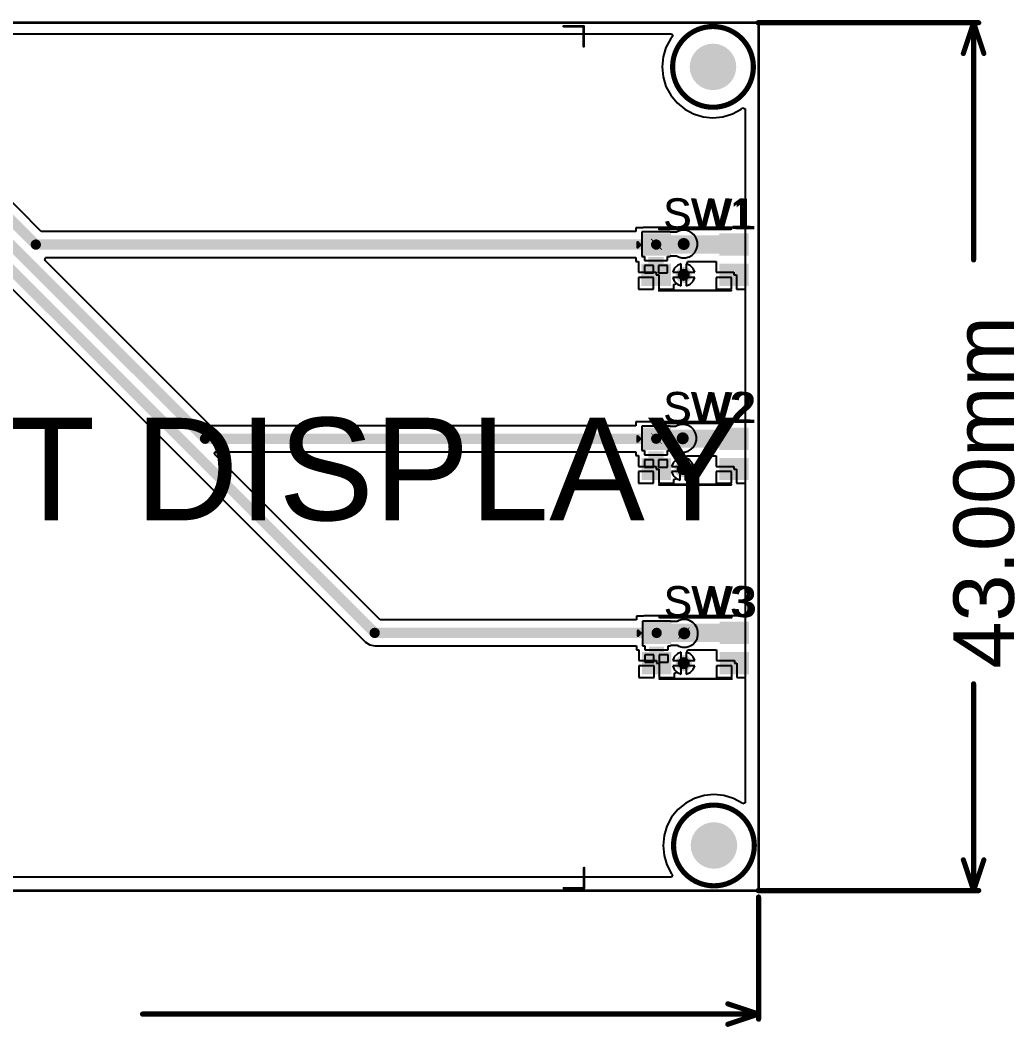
# Model space of a CAD drawing. Header units: millimetres. Extents: x -25 to 98, y -11 to 79.
# Drawn here: x 48.93 to 98.18, y -8.94 to 40.94 of the extents above; entities that cross this region are included whole.
import ezdxf

# ---------------------------------------------------------------- set-up
doc = ezdxf.new("R2010")
doc.units = ezdxf.units.MM
for name, color, linetype in [('BottomLayer', 5, 'Continuous'), ('BottomPaste', 16, 'Continuous'), ('BottomSolder', 6, 'Continuous'), ('KeepOutLayer', 6, 'Continuous'), ('Mechanical1', 6, 'Continuous'), ('Mechanical2', 216, 'Continuous'), ('MultiLayer', 9, 'Continuous'), ('PadHoleLayer', 156, 'Continuous'), ('TopLayer', 1, 'Continuous'), ('TopOverlay', 2, 'Continuous'), ('TopPaste', 8, 'Continuous'), ('TopSolder', 216, 'Continuous'), ('ViaHoleLayer', 16, 'Continuous')]:
    doc.layers.add(name, color=color, linetype=linetype)
doc.styles.add('Arial', font='', dxfattribs={"height": 0.2})
doc.styles.get('Arial').set_extended_font_data('Arial')

# ---------------------------------------------------------------- blocks, each defined once
blk = doc.blocks.new('TS_1185EC_C_D_B__1')
at = {"layer": 'TopLayer'}
for points in [[(-2.55, 1.2), (-1.3, 1.2), (-1.3, 0.3), (-2.55, 0.3)], [(1.3, 1.2), (2.55, 1.2), (2.55, 0.3), (1.3, 0.3)], [(-2.55, -0.3), (-1.3, -0.3), (-1.3, -1.2), (-2.55, -1.2)], [(1.3, -0.3), (2.55, -0.3), (2.55, -1.2), (1.3, -1.2)]]:
    blk.add_hatch(color=1, dxfattribs=at).paths.add_polyline_path(points)
at = {"layer": 'TopPaste'}
for points in [[(-2.55, 1.2), (-1.3, 1.2), (-1.3, 0.3), (-2.55, 0.3)], [(1.3, 1.2), (2.55, 1.2), (2.55, 0.3), (1.3, 0.3)], [(-2.55, -0.3), (-1.3, -0.3), (-1.3, -1.2), (-2.55, -1.2)], [(1.3, -0.3), (2.55, -0.3), (2.55, -1.2), (1.3, -1.2)]]:
    blk.add_hatch(color=8, dxfattribs=at).paths.add_polyline_path(points)
at = {"layer": 'TopSolder'}
for points in [[(-2.652, 1.302), (-1.198, 1.302), (-1.198, 0.198), (-2.652, 0.198)], [(1.198, 1.302), (2.652, 1.302), (2.652, 0.198), (1.198, 0.198)], [(-2.652, -0.198), (-1.198, -0.198), (-1.198, -1.302), (-2.652, -1.302)], [(1.198, -0.198), (2.652, -0.198), (2.652, -1.302), (1.198, -1.302)]]:
    blk.add_hatch(color=216, dxfattribs=at).paths.add_polyline_path(points)
at = {"layer": 'TopOverlay', "const_width": 0.127}
for points in [[(-1.778, 1.524), (1.778, 1.524)], [(-2.845, 0.864), (-2.718, 0.737)], [(-2.845, 0.61), (-2.845, 0.864)], [(-2.845, 0.61), (-2.718, 0.737)], [(-1.778, -1.524), (1.778, -1.524)]]:
    blk.add_lwpolyline(points, dxfattribs=at)
at = {"layer": 'TopOverlay', "const_width": 0.0635}
for points in [[(-1.81, 1.524, 1), (-1.746, 1.524, 1)], [(1.746, 1.524, 1), (1.81, 1.524, 1)], [(-2.877, 0.864, 1), (-2.813, 0.864, 1)], [(-2.877, 0.864, 1), (-2.813, 0.864, 1)], [(-2.877, 0.61, 1), (-2.813, 0.61, 1)], [(-2.877, 0.61, 1), (-2.813, 0.61, 1)], [(-2.75, 0.737, 1), (-2.686, 0.737, 1)], [(-2.75, 0.737, 1), (-2.686, 0.737, 1)], [(-1.81, -1.524, 1), (-1.746, -1.524, 1)], [(1.746, -1.524, 1), (1.81, -1.524, 1)]]:
    blk.add_lwpolyline(points, format="xyb", close=True, dxfattribs=at)
at = {"layer": 'TopOverlay'}
blk.add_text('SW3', height=1.524, dxfattribs=at).set_placement((-1.575, 1.546))
blk = doc.blocks.new('TS_1185EC_C_D_B__2')
at = {"layer": 'TopLayer'}
for points in [[(-2.55, 1.2), (-1.3, 1.2), (-1.3, 0.3), (-2.55, 0.3)], [(1.3, 1.2), (2.55, 1.2), (2.55, 0.3), (1.3, 0.3)], [(-2.55, -0.3), (-1.3, -0.3), (-1.3, -1.2), (-2.55, -1.2)], [(1.3, -0.3), (2.55, -0.3), (2.55, -1.2), (1.3, -1.2)]]:
    blk.add_hatch(color=1, dxfattribs=at).paths.add_polyline_path(points)
at = {"layer": 'TopPaste'}
for points in [[(-2.55, 1.2), (-1.3, 1.2), (-1.3, 0.3), (-2.55, 0.3)], [(1.3, 1.2), (2.55, 1.2), (2.55, 0.3), (1.3, 0.3)], [(-2.55, -0.3), (-1.3, -0.3), (-1.3, -1.2), (-2.55, -1.2)], [(1.3, -0.3), (2.55, -0.3), (2.55, -1.2), (1.3, -1.2)]]:
    blk.add_hatch(color=8, dxfattribs=at).paths.add_polyline_path(points)
at = {"layer": 'TopSolder'}
for points in [[(-2.652, 1.302), (-1.198, 1.302), (-1.198, 0.198), (-2.652, 0.198)], [(1.198, 1.302), (2.652, 1.302), (2.652, 0.198), (1.198, 0.198)], [(-2.652, -0.198), (-1.198, -0.198), (-1.198, -1.302), (-2.652, -1.302)], [(1.198, -0.198), (2.652, -0.198), (2.652, -1.302), (1.198, -1.302)]]:
    blk.add_hatch(color=216, dxfattribs=at).paths.add_polyline_path(points)
at = {"layer": 'TopOverlay', "const_width": 0.127}
for points in [[(-1.778, 1.524), (1.778, 1.524)], [(-2.845, 0.864), (-2.718, 0.737)], [(-2.845, 0.61), (-2.845, 0.864)], [(-2.845, 0.61), (-2.718, 0.737)], [(-1.778, -1.524), (1.778, -1.524)]]:
    blk.add_lwpolyline(points, dxfattribs=at)
at = {"layer": 'TopOverlay', "const_width": 0.0635}
for points in [[(-1.81, 1.524, 1), (-1.746, 1.524, 1)], [(1.746, 1.524, 1), (1.81, 1.524, 1)], [(-2.877, 0.864, 1), (-2.813, 0.864, 1)], [(-2.877, 0.864, 1), (-2.813, 0.864, 1)], [(-2.877, 0.61, 1), (-2.813, 0.61, 1)], [(-2.877, 0.61, 1), (-2.813, 0.61, 1)], [(-2.75, 0.737, 1), (-2.686, 0.737, 1)], [(-2.75, 0.737, 1), (-2.686, 0.737, 1)], [(-1.81, -1.524, 1), (-1.746, -1.524, 1)], [(1.746, -1.524, 1), (1.81, -1.524, 1)]]:
    blk.add_lwpolyline(points, format="xyb", close=True, dxfattribs=at)
at = {"layer": 'TopOverlay'}
blk.add_text('SW2', height=1.524, dxfattribs=at).set_placement((-1.575, 1.546))
blk = doc.blocks.new('TS_1185EC_C_D_B__3')
at = {"layer": 'TopLayer'}
for points in [[(-2.55, 1.2), (-1.3, 1.2), (-1.3, 0.3), (-2.55, 0.3)], [(1.3, 1.2), (2.55, 1.2), (2.55, 0.3), (1.3, 0.3)], [(-2.55, -0.3), (-1.3, -0.3), (-1.3, -1.2), (-2.55, -1.2)], [(1.3, -0.3), (2.55, -0.3), (2.55, -1.2), (1.3, -1.2)]]:
    blk.add_hatch(color=1, dxfattribs=at).paths.add_polyline_path(points)
at = {"layer": 'TopPaste'}
for points in [[(-2.55, 1.2), (-1.3, 1.2), (-1.3, 0.3), (-2.55, 0.3)], [(1.3, 1.2), (2.55, 1.2), (2.55, 0.3), (1.3, 0.3)], [(-2.55, -0.3), (-1.3, -0.3), (-1.3, -1.2), (-2.55, -1.2)], [(1.3, -0.3), (2.55, -0.3), (2.55, -1.2), (1.3, -1.2)]]:
    blk.add_hatch(color=8, dxfattribs=at).paths.add_polyline_path(points)
at = {"layer": 'TopSolder'}
for points in [[(-2.652, 1.302), (-1.198, 1.302), (-1.198, 0.198), (-2.652, 0.198)], [(1.198, 1.302), (2.652, 1.302), (2.652, 0.198), (1.198, 0.198)], [(-2.652, -0.198), (-1.198, -0.198), (-1.198, -1.302), (-2.652, -1.302)], [(1.198, -0.198), (2.652, -0.198), (2.652, -1.302), (1.198, -1.302)]]:
    blk.add_hatch(color=216, dxfattribs=at).paths.add_polyline_path(points)
at = {"layer": 'TopOverlay', "const_width": 0.127}
for points in [[(-1.778, 1.524), (1.778, 1.524)], [(-2.845, 0.61), (-2.845, 0.864)], [(-2.845, 0.864), (-2.718, 0.737)], [(-2.845, 0.61), (-2.718, 0.737)], [(-1.778, -1.524), (1.778, -1.524)]]:
    blk.add_lwpolyline(points, dxfattribs=at)
at = {"layer": 'TopOverlay', "const_width": 0.0635}
for points in [[(-1.81, 1.524, 1), (-1.746, 1.524, 1)], [(1.746, 1.524, 1), (1.81, 1.524, 1)], [(-2.877, 0.864, 1), (-2.813, 0.864, 1)], [(-2.877, 0.864, 1), (-2.813, 0.864, 1)], [(-2.877, 0.61, 1), (-2.813, 0.61, 1)], [(-2.877, 0.61, 1), (-2.813, 0.61, 1)], [(-2.75, 0.737, 1), (-2.686, 0.737, 1)], [(-2.75, 0.737, 1), (-2.686, 0.737, 1)], [(-1.81, -1.524, 1), (-1.746, -1.524, 1)], [(1.746, -1.524, 1), (1.81, -1.524, 1)]]:
    blk.add_lwpolyline(points, format="xyb", close=True, dxfattribs=at)
at = {"layer": 'TopOverlay'}
blk.add_text('SW1', height=1.524, dxfattribs=at).set_placement((-1.575, 1.52))
blk = doc.blocks.new('C___0402_B_20')
at = {"layer": 'BottomLayer'}
for points in [[(-0.241, 0.318), (-0.241, -0.318), (-0.699, -0.318), (-0.699, 0.318)], [(0.699, 0.318), (0.699, -0.318), (0.241, -0.318), (0.241, 0.318)]]:
    blk.add_hatch(color=5, dxfattribs=at).paths.add_polyline_path(points)
at = {"layer": 'BottomPaste'}
for points in [[(-0.241, 0.318), (-0.241, -0.318), (-0.699, -0.318), (-0.699, 0.318)], [(0.699, 0.318), (0.699, -0.318), (0.241, -0.318), (0.241, 0.318)]]:
    blk.add_hatch(color=16, dxfattribs=at).paths.add_polyline_path(points)
at = {"layer": 'BottomSolder'}
for points in [[(-0.181, 0.377), (-0.181, -0.377), (-0.758, -0.377), (-0.758, 0.377)], [(0.758, 0.377), (0.758, -0.377), (0.181, -0.377), (0.181, 0.377)]]:
    blk.add_hatch(color=6, dxfattribs=at).paths.add_polyline_path(points)
blk = doc.blocks.new('C___0402_B_21')
at = {"layer": 'BottomLayer'}
for points in [[(-0.241, 0.318), (-0.241, -0.318), (-0.699, -0.318), (-0.699, 0.318)], [(0.699, 0.318), (0.699, -0.318), (0.241, -0.318), (0.241, 0.318)]]:
    blk.add_hatch(color=5, dxfattribs=at).paths.add_polyline_path(points)
at = {"layer": 'BottomPaste'}
for points in [[(-0.241, 0.318), (-0.241, -0.318), (-0.699, -0.318), (-0.699, 0.318)], [(0.699, 0.318), (0.699, -0.318), (0.241, -0.318), (0.241, 0.318)]]:
    blk.add_hatch(color=16, dxfattribs=at).paths.add_polyline_path(points)
at = {"layer": 'BottomSolder'}
for points in [[(-0.181, 0.377), (-0.181, -0.377), (-0.758, -0.377), (-0.758, 0.377)], [(0.758, 0.377), (0.758, -0.377), (0.181, -0.377), (0.181, 0.377)]]:
    blk.add_hatch(color=6, dxfattribs=at).paths.add_polyline_path(points)
blk = doc.blocks.new('C___0402_B_22')
at = {"layer": 'BottomLayer'}
for points in [[(-0.241, 0.318), (-0.241, -0.318), (-0.699, -0.318), (-0.699, 0.318)], [(0.699, 0.318), (0.699, -0.318), (0.241, -0.318), (0.241, 0.318)]]:
    blk.add_hatch(color=5, dxfattribs=at).paths.add_polyline_path(points)
at = {"layer": 'BottomPaste'}
for points in [[(-0.241, 0.318), (-0.241, -0.318), (-0.699, -0.318), (-0.699, 0.318)], [(0.699, 0.318), (0.699, -0.318), (0.241, -0.318), (0.241, 0.318)]]:
    blk.add_hatch(color=16, dxfattribs=at).paths.add_polyline_path(points)
at = {"layer": 'BottomSolder'}
for points in [[(-0.181, 0.377), (-0.181, -0.377), (-0.758, -0.377), (-0.758, 0.377)], [(0.758, 0.377), (0.758, -0.377), (0.181, -0.377), (0.181, 0.377)]]:
    blk.add_hatch(color=6, dxfattribs=at).paths.add_polyline_path(points)

msp = doc.modelspace()

# ---------------------------------------------------------------- hatches: boundary and pattern name
at = {"layer": 'BottomLayer'}
h = msp.add_hatch(color=5, dxfattribs=at)
edge = h.paths.add_edge_path()
edge.add_arc((83.237, 38.621), 1.05, 0, 360)
h = msp.add_hatch(color=5, dxfattribs=at)
edge = h.paths.add_edge_path()
edge.add_arc((81.788, 29.845), 0.3, 0, 360)
h = msp.add_hatch(color=5, dxfattribs=at)
edge = h.paths.add_edge_path()
edge.add_arc((81.788, 28.318), 0.3, 0, 360)
h = msp.add_hatch(color=5, dxfattribs=at)
edge = h.paths.add_edge_path()
edge.add_arc((81.737, 20.218), 0.3, 0, 360)
h = msp.add_hatch(color=5, dxfattribs=at)
edge = h.paths.add_edge_path()
edge.add_arc((81.737, 18.698), 0.3, 0, 360)
h = msp.add_hatch(color=5, dxfattribs=at)
edge = h.paths.add_edge_path()
edge.add_arc((81.813, 10.554), 0.3, 0, 360)
h = msp.add_hatch(color=5, dxfattribs=at)
edge = h.paths.add_edge_path()
edge.add_arc((81.789, 9.078), 0.3, 0, 360)
h = msp.add_hatch(color=5, dxfattribs=at)
edge = h.paths.add_edge_path()
edge.add_arc((83.284, 0.047), 1.05, 0, 360)
at = {"layer": 'BottomSolder'}
h = msp.add_hatch(color=6, dxfattribs=at)
edge = h.paths.add_edge_path()
edge.add_arc((83.237, 38.621), 1.152, 0, 360)
h = msp.add_hatch(color=6, dxfattribs=at)
edge = h.paths.add_edge_path()
edge.add_arc((81.788, 29.845), 0.402, 0, 360)
h = msp.add_hatch(color=6, dxfattribs=at)
edge = h.paths.add_edge_path()
edge.add_arc((81.788, 28.318), 0.402, 0, 360)
h = msp.add_hatch(color=6, dxfattribs=at)
edge = h.paths.add_edge_path()
edge.add_arc((81.737, 20.218), 0.402, 0, 360)
h = msp.add_hatch(color=6, dxfattribs=at)
edge = h.paths.add_edge_path()
edge.add_arc((81.737, 18.698), 0.402, 0, 360)
h = msp.add_hatch(color=6, dxfattribs=at)
edge = h.paths.add_edge_path()
edge.add_arc((81.813, 10.554), 0.402, 0, 360)
h = msp.add_hatch(color=6, dxfattribs=at)
edge = h.paths.add_edge_path()
edge.add_arc((81.789, 9.078), 0.402, 0, 360)
h = msp.add_hatch(color=6, dxfattribs=at)
edge = h.paths.add_edge_path()
edge.add_arc((83.284, 0.047), 1.152, 0, 360)
at = {"layer": 'MultiLayer'}
h = msp.add_hatch(color=9, dxfattribs=at)
edge = h.paths.add_edge_path()
edge.add_arc((83.237, 38.621), 1.05, 0, 360)
h = msp.add_hatch(color=9, dxfattribs=at)
edge = h.paths.add_edge_path()
edge.add_arc((83.284, 0.047), 1.05, 0, 360)
at = {"layer": 'PadHoleLayer'}
h = msp.add_hatch(color=156, dxfattribs=at)
edge = h.paths.add_edge_path()
edge.add_arc((83.237, 38.621), 1.05, 0, 360)
h = msp.add_hatch(color=156, dxfattribs=at)
edge = h.paths.add_edge_path()
edge.add_arc((83.284, 0.047), 1.05, 0, 360)
at = {"layer": 'TopLayer'}
h = msp.add_hatch(color=1, dxfattribs=at)
edge = h.paths.add_edge_path()
edge.add_arc((83.237, 38.621), 1.05, 0, 360)
for points in [[(79.799, 29.368), (84.899, 29.368), (84.899, 30.268), (79.799, 30.268)], [(79.8, 19.748), (84.9, 19.748), (84.9, 20.648), (79.8, 20.648)], [(79.823, 10.128), (84.923, 10.128), (84.923, 11.028), (79.823, 11.028)]]:
    msp.add_hatch(color=1, dxfattribs=at).paths.add_polyline_path(points)
h = msp.add_hatch(color=1, dxfattribs=at)
edge = h.paths.add_edge_path()
edge.add_arc((81.788, 29.845), 0.3, 0, 360)
h = msp.add_hatch(color=1, dxfattribs=at)
edge = h.paths.add_edge_path()
edge.add_arc((81.788, 28.318), 0.3, 0, 360)
h = msp.add_hatch(color=1, dxfattribs=at)
edge = h.paths.add_edge_path()
edge.add_arc((81.737, 20.218), 0.3, 0, 360)
h = msp.add_hatch(color=1, dxfattribs=at)
edge = h.paths.add_edge_path()
edge.add_arc((81.737, 18.698), 0.3, 0, 360)
h = msp.add_hatch(color=1, dxfattribs=at)
edge = h.paths.add_edge_path()
edge.add_arc((81.813, 10.554), 0.3, 0, 360)
h = msp.add_hatch(color=1, dxfattribs=at)
edge = h.paths.add_edge_path()
edge.add_arc((81.789, 9.078), 0.3, 0, 360)
h = msp.add_hatch(color=1, dxfattribs=at)
edge = h.paths.add_edge_path()
edge.add_arc((83.284, 0.047), 1.05, 0, 360)
at = {"layer": 'TopSolder'}
h = msp.add_hatch(color=216, dxfattribs=at)
edge = h.paths.add_edge_path()
edge.add_arc((83.237, 38.621), 1.152, 0, 360)
h = msp.add_hatch(color=216, dxfattribs=at)
edge = h.paths.add_edge_path()
edge.add_arc((81.788, 29.845), 0.402, 0, 360)
h = msp.add_hatch(color=216, dxfattribs=at)
edge = h.paths.add_edge_path()
edge.add_arc((81.788, 28.318), 0.402, 0, 360)
h = msp.add_hatch(color=216, dxfattribs=at)
edge = h.paths.add_edge_path()
edge.add_arc((81.737, 20.218), 0.402, 0, 360)
h = msp.add_hatch(color=216, dxfattribs=at)
edge = h.paths.add_edge_path()
edge.add_arc((81.737, 18.698), 0.402, 0, 360)
h = msp.add_hatch(color=216, dxfattribs=at)
edge = h.paths.add_edge_path()
edge.add_arc((81.813, 10.554), 0.402, 0, 360)
h = msp.add_hatch(color=216, dxfattribs=at)
edge = h.paths.add_edge_path()
edge.add_arc((81.789, 9.078), 0.402, 0, 360)
h = msp.add_hatch(color=216, dxfattribs=at)
edge = h.paths.add_edge_path()
edge.add_arc((83.284, 0.047), 1.152, 0, 360)
at = {"layer": 'ViaHoleLayer'}
h = msp.add_hatch(color=16, dxfattribs=at)
edge = h.paths.add_edge_path()
edge.add_arc((81.788, 29.845), 0.15, 0, 360)
h = msp.add_hatch(color=16, dxfattribs=at)
edge = h.paths.add_edge_path()
edge.add_arc((81.788, 28.318), 0.15, 0, 360)
h = msp.add_hatch(color=16, dxfattribs=at)
edge = h.paths.add_edge_path()
edge.add_arc((81.737, 20.218), 0.15, 0, 360)
h = msp.add_hatch(color=16, dxfattribs=at)
edge = h.paths.add_edge_path()
edge.add_arc((81.737, 18.698), 0.15, 0, 360)
h = msp.add_hatch(color=16, dxfattribs=at)
edge = h.paths.add_edge_path()
edge.add_arc((81.813, 10.554), 0.15, 0, 360)
h = msp.add_hatch(color=16, dxfattribs=at)
edge = h.paths.add_edge_path()
edge.add_arc((81.789, 9.078), 0.15, 0, 360)

# ---------------------------------------------------------------- linework, layer by layer
at = {"layer": 'BottomLayer'}
for p, q in [((1.962, 40.259), (81.19, 40.259)), ((81.143, 40.02), (80.91, 39.585)), ((81.244, 40.144), (81.143, 40.02)), ((81.19, 40.259), (81.244, 40.144)), ((80.91, 39.585), (80.767, 39.112)), ((80.767, 39.112), (80.718, 38.621)), ((80.718, 38.621), (80.767, 38.129)), ((80.767, 38.129), (80.91, 37.657)), ((80.91, 37.657), (81.143, 37.221)), ((81.143, 37.221), (81.456, 36.839)), ((81.456, 36.839), (81.838, 36.526)), ((81.838, 36.526), (82.273, 36.293)), ((84.201, 36.293), (84.637, 36.526)), ((84.637, 36.526), (84.721, 36.595)), ((84.721, 36.595), (84.836, 36.541)), ((84.836, 36.541), (84.836, 2.165)), ((82.273, 36.293), (82.746, 36.15)), ((82.746, 36.15), (83.237, 36.102)), ((83.237, 36.102), (83.729, 36.15)), ((83.729, 36.15), (84.201, 36.293)), ((81.115, 30.455), (79.718, 30.455)), ((79.718, 30.455), (79.718, 29.235)), ((81.115, 30.428), (81.115, 30.455)), ((81.435, 30.428), (81.115, 30.428)), ((81.525, 30.48), (81.435, 30.428)), ((81.698, 30.526), (81.525, 30.48)), ((81.878, 30.526), (81.698, 30.526)), ((82.051, 30.48), (81.878, 30.526)), ((82.206, 30.39), (82.051, 30.48)), ((82.333, 30.263), (82.206, 30.39)), ((82.423, 30.108), (82.333, 30.263)), ((82.469, 29.935), (82.423, 30.108)), ((82.469, 29.755), (82.469, 29.935)), ((82.333, 29.427), (82.423, 29.582)), ((82.423, 29.582), (82.469, 29.755)), ((79.718, 29.235), (79.845, 29.235)), ((79.845, 29.235), (79.845, 29.032)), ((79.845, 29.032), (80.988, 29.032)), ((80.988, 29.032), (80.988, 29.235)), ((80.988, 29.235), (81.115, 29.235)), ((81.115, 29.235), (81.115, 29.262)), ((81.115, 29.262), (81.435, 29.262)), ((81.435, 29.262), (81.525, 29.21)), ((81.525, 29.21), (81.698, 29.164)), ((81.698, 29.164), (81.878, 29.164)), ((81.878, 29.164), (82.051, 29.21)), ((82.051, 29.21), (82.206, 29.3)), ((82.206, 29.3), (82.333, 29.427)), ((80.289, 28.778), (79.845, 28.778)), ((79.845, 28.778), (79.845, 28.423)), ((80.289, 28.423), (80.289, 28.778)), ((80.988, 28.778), (80.543, 28.778)), ((80.543, 28.778), (80.543, 28.423)), ((80.988, 28.423), (80.988, 28.778)), ((81.318, 28.632), (81.241, 28.445)), ((81.241, 28.445), (81.661, 28.445)), ((81.474, 28.788), (81.318, 28.632)), ((81.661, 28.865), (81.474, 28.788)), ((81.661, 28.445), (81.661, 28.865)), ((82.102, 28.788), (81.915, 28.865)), ((81.915, 28.865), (81.915, 28.445)), ((81.915, 28.445), (82.335, 28.445)), ((82.258, 28.632), (82.102, 28.788)), ((82.335, 28.445), (82.258, 28.632)), ((79.845, 28.423), (80.289, 28.423)), ((80.543, 28.423), (80.988, 28.423)), ((81.661, 28.191), (81.241, 28.191)), ((81.241, 28.191), (81.318, 28.004)), ((81.318, 28.004), (81.474, 27.849)), ((81.661, 27.771), (81.661, 28.191)), ((82.335, 28.191), (81.915, 28.191)), ((81.915, 28.191), (81.915, 27.771)), ((82.102, 27.849), (82.258, 28.004)), ((82.258, 28.004), (82.335, 28.191)), ((81.474, 27.849), (81.661, 27.771)), ((81.915, 27.771), (82.102, 27.849)), ((81.115, 20.828), (79.718, 20.828)), ((79.718, 20.828), (79.718, 19.609)), ((81.115, 20.801), (81.115, 20.828)), ((81.384, 20.801), (81.115, 20.801)), ((81.474, 20.853), (81.384, 20.801)), ((81.648, 20.899), (81.474, 20.853)), ((81.827, 20.899), (81.648, 20.899)), ((82, 20.853), (81.827, 20.899)), ((82.155, 20.763), (82, 20.853)), ((82.282, 20.637), (82.155, 20.763)), ((82.372, 20.481), (82.282, 20.637)), ((82.418, 20.308), (82.372, 20.481)), ((82.282, 19.8), (82.372, 19.956)), ((82.372, 19.956), (82.418, 20.129)), ((82.418, 20.129), (82.418, 20.308)), ((79.718, 19.609), (79.845, 19.609)), ((79.845, 19.609), (79.845, 19.406)), ((80.988, 19.406), (80.988, 19.609)), ((80.988, 19.609), (81.115, 19.609)), ((81.115, 19.609), (81.115, 19.636)), ((81.115, 19.636), (81.384, 19.636)), ((81.384, 19.636), (81.474, 19.584)), ((81.474, 19.584), (81.648, 19.537)), ((81.648, 19.537), (81.827, 19.537)), ((81.827, 19.537), (82, 19.584)), ((82, 19.584), (82.155, 19.673)), ((82.155, 19.673), (82.282, 19.8)), ((79.845, 19.406), (80.988, 19.406)), ((80.289, 19.152), (79.845, 19.152)), ((79.845, 19.152), (79.845, 18.796)), ((80.289, 18.796), (80.289, 19.152)), ((80.988, 19.152), (80.543, 19.152)), ((80.543, 19.152), (80.543, 18.796)), ((80.988, 18.796), (80.988, 19.152)), ((81.268, 19.012), (81.19, 18.825)), ((81.423, 19.167), (81.268, 19.012)), ((81.61, 19.245), (81.423, 19.167)), ((81.61, 18.825), (81.61, 19.245)), ((82.051, 19.167), (81.864, 19.245)), ((81.864, 19.245), (81.864, 18.825)), ((82.207, 19.012), (82.051, 19.167)), ((82.284, 18.825), (82.207, 19.012)), ((79.845, 18.796), (80.289, 18.796)), ((80.543, 18.796), (80.988, 18.796)), ((81.19, 18.825), (81.61, 18.825)), ((81.61, 18.571), (81.19, 18.571)), ((81.19, 18.571), (81.268, 18.384)), ((81.61, 18.151), (81.61, 18.571)), ((81.864, 18.825), (82.284, 18.825)), ((82.284, 18.571), (81.864, 18.571)), ((81.864, 18.571), (81.864, 18.151)), ((82.207, 18.384), (82.284, 18.571)), ((81.268, 18.384), (81.423, 18.228)), ((81.423, 18.228), (81.61, 18.151)), ((81.864, 18.151), (82.051, 18.228)), ((82.051, 18.228), (82.207, 18.384)), ((81.14, 11.163), (79.743, 11.163)), ((79.743, 11.163), (79.743, 9.944)), ((81.14, 11.136), (81.14, 11.163)), ((81.461, 11.136), (81.14, 11.136)), ((81.551, 11.188), (81.461, 11.136)), ((81.724, 11.235), (81.551, 11.188)), ((81.903, 11.235), (81.724, 11.235)), ((82.076, 11.188), (81.903, 11.235)), ((82.232, 11.099), (82.076, 11.188)), ((82.358, 10.972), (82.232, 11.099)), ((82.448, 10.817), (82.358, 10.972)), ((82.494, 10.643), (82.448, 10.817)), ((82.494, 10.464), (82.494, 10.643)), ((82.076, 9.919), (82.232, 10.009)), ((82.232, 10.009), (82.358, 10.136)), ((82.358, 10.136), (82.448, 10.291)), ((82.448, 10.291), (82.494, 10.464)), ((79.743, 9.944), (79.87, 9.944)), ((79.87, 9.944), (79.87, 9.741)), ((79.87, 9.741), (81.013, 9.741)), ((80.315, 9.487), (79.87, 9.487)), ((79.87, 9.487), (79.87, 9.131)), ((80.315, 9.131), (80.315, 9.487)), ((81.013, 9.487), (80.569, 9.487)), ((80.569, 9.487), (80.569, 9.131)), ((81.013, 9.741), (81.013, 9.944)), ((81.013, 9.944), (81.14, 9.944)), ((81.013, 9.131), (81.013, 9.487)), ((81.14, 9.944), (81.14, 9.971)), ((81.14, 9.971), (81.461, 9.971)), ((81.475, 9.547), (81.32, 9.392)), ((81.461, 9.971), (81.551, 9.919)), ((81.662, 9.625), (81.475, 9.547)), ((81.551, 9.919), (81.724, 9.873)), ((81.662, 9.205), (81.662, 9.625)), ((81.724, 9.873), (81.903, 9.873)), ((81.903, 9.873), (82.076, 9.919)), ((82.103, 9.547), (81.916, 9.625)), ((81.916, 9.625), (81.916, 9.205)), ((82.259, 9.392), (82.103, 9.547)), ((79.87, 9.131), (80.315, 9.131)), ((80.569, 9.131), (81.013, 9.131)), ((81.32, 9.392), (81.242, 9.205)), ((81.242, 9.205), (81.662, 9.205)), ((81.916, 9.205), (82.336, 9.205)), ((82.336, 9.205), (82.259, 9.392)), ((81.662, 8.951), (81.242, 8.951)), ((81.242, 8.951), (81.32, 8.764)), ((81.32, 8.764), (81.475, 8.608)), ((81.475, 8.608), (81.662, 8.531)), ((81.662, 8.531), (81.662, 8.951)), ((82.336, 8.951), (81.916, 8.951)), ((81.916, 8.951), (81.916, 8.531)), ((81.916, 8.531), (82.103, 8.608)), ((82.103, 8.608), (82.259, 8.764)), ((82.259, 8.764), (82.336, 8.951)), ((82.793, 2.518), (82.32, 2.374)), ((83.284, 2.566), (82.793, 2.518)), ((83.776, 2.518), (83.284, 2.566)), ((84.248, 2.374), (83.776, 2.518)), ((81.885, 2.141), (81.503, 1.828)), ((82.32, 2.374), (81.885, 2.141)), ((84.684, 2.141), (84.248, 2.374)), ((84.721, 2.111), (84.684, 2.141)), ((84.836, 2.165), (84.721, 2.111)), ((81.503, 1.828), (81.19, 1.446)), ((80.957, 1.011), (80.813, 0.538)), ((81.19, 1.446), (80.957, 1.011)), ((80.813, 0.538), (80.765, 0.047)), ((80.765, 0.047), (80.813, -0.445)), ((80.813, -0.445), (80.957, -0.917)), ((80.957, -0.917), (81.19, -1.353)), ((81.236, -1.409), (81.182, -1.524)), ((81.19, -1.353), (81.236, -1.409)), ((81.182, -1.524), (2.141, -1.524))]:
    msp.add_line(p, q, dxfattribs=at)
at = {"layer": 'BottomLayer', "const_width": 0.381}
for points in [[(80.416, 29.845), (81.788, 29.845)], [(80.416, 20.218), (81.737, 20.218)], [(80.442, 10.554), (81.813, 10.554)]]:
    msp.add_lwpolyline(points, dxfattribs=at)
at = {"layer": 'BottomLayer', "const_width": 0.191}
for points in [[(80.321, 29.845, 1), (80.512, 29.845, 1)], [(81.693, 29.845, 1), (81.883, 29.845, 1)], [(80.321, 20.218, 1), (80.512, 20.218, 1)], [(81.642, 20.218, 1), (81.832, 20.218, 1)], [(80.347, 10.554, 1), (80.537, 10.554, 1)], [(81.718, 10.554, 1), (81.909, 10.554, 1)]]:
    msp.add_lwpolyline(points, format="xyb", close=True, dxfattribs=at)
at = {"layer": 'KeepOutLayer'}
for points, const_width in [([(85.236, 38.621, 1), (81.238, 38.621, 1)], 0.254), ([(81.175, 38.621, 1), (81.302, 38.621, 1)], 0.127), ([(85.173, 38.621, 1), (85.3, 38.621, 1)], 0.127), ([(85.283, 0.047, 1), (81.285, 0.047, 1)], 0.254), ([(81.222, 0.047, 1), (81.349, 0.047, 1)], 0.127), ([(85.22, 0.047, 1), (85.347, 0.047, 1)], 0.127)]:
    msp.add_lwpolyline(points, format="xyb", close=True, dxfattribs=dict(at, const_width=const_width))
at = {"layer": 'Mechanical1', "const_width": 0.254}
for points in [[(85.474, 40.81), (96.396, 40.81)], [(95.634, 39.286), (96.142, 40.81)], [(96.142, 40.81), (96.65, 39.286)], [(96.142, 29.057), (96.142, 40.81)], [(96.142, -2.19), (96.142, 8.056)], [(95.634, -0.666), (96.142, -2.19)], [(96.142, -2.19), (96.65, -0.666)], [(85.474, -2.19), (96.396, -2.19)], [(85.496, -8.56), (85.496, -2.507)], [(83.972, -7.798), (85.496, -8.306)], [(54.991, -8.306), (85.496, -8.306)], [(83.972, -8.814), (85.496, -8.306)]]:
    msp.add_lwpolyline(points, dxfattribs=at)
at = {"layer": 'Mechanical1', "const_width": 0.127}
for points in [[(85.41, 40.81, 1), (85.537, 40.81, 1)], [(96.078, 40.81, 1), (96.205, 40.81, 1)], [(96.078, 40.81, 1), (96.205, 40.81, 1)], [(96.078, 40.81, 1), (96.205, 40.81, 1)], [(96.332, 40.81, 1), (96.459, 40.81, 1)], [(95.57, 39.286, 1), (95.697, 39.286, 1)], [(96.586, 39.286, 1), (96.713, 39.286, 1)], [(96.078, 29.057, 1), (96.205, 29.057, 1)], [(96.078, 8.056, 1), (96.205, 8.056, 1)], [(95.57, -0.666, 1), (95.697, -0.666, 1)], [(96.586, -0.666, 1), (96.713, -0.666, 1)], [(85.41, -2.19, 1), (85.537, -2.19, 1)], [(85.432, -2.507, 1), (85.559, -2.507, 1)], [(96.078, -2.19, 1), (96.205, -2.19, 1)], [(96.078, -2.19, 1), (96.205, -2.19, 1)], [(96.078, -2.19, 1), (96.205, -2.19, 1)], [(96.332, -2.19, 1), (96.459, -2.19, 1)], [(83.908, -7.798, 1), (84.035, -7.798, 1)], [(54.928, -8.306, 1), (55.055, -8.306, 1)], [(85.432, -8.306, 1), (85.559, -8.306, 1)], [(85.432, -8.306, 1), (85.559, -8.306, 1)], [(85.432, -8.306, 1), (85.559, -8.306, 1)], [(85.432, -8.56, 1), (85.559, -8.56, 1)], [(83.908, -8.814, 1), (84.035, -8.814, 1)]]:
    msp.add_lwpolyline(points, format="xyb", close=True, dxfattribs=at)
at = {"layer": 'Mechanical2', "const_width": 0.127}
for points in [[(-2.504, 40.81), (85.496, 40.81)], [(85.496, 40.81), (85.496, -2.19)], [(-2.504, -2.19), (85.496, -2.19)]]:
    msp.add_lwpolyline(points, dxfattribs=at)
at = {"layer": 'Mechanical2', "const_width": 0.0635}
for points in [[(85.464, 40.81, 1), (85.527, 40.81, 1)], [(85.464, 40.81, 1), (85.527, 40.81, 1)], [(85.464, -2.19, 1), (85.527, -2.19, 1)], [(85.464, -2.19, 1), (85.527, -2.19, 1)]]:
    msp.add_lwpolyline(points, format="xyb", close=True, dxfattribs=at)
at = {"layer": 'TopLayer'}
for p, q in [((1.962, 40.259), (81.19, 40.259)), ((81.143, 40.02), (80.91, 39.585)), ((81.244, 40.144), (81.143, 40.02)), ((81.19, 40.259), (81.244, 40.144)), ((80.91, 39.585), (80.767, 39.112)), ((49.974, 30.466), (41.526, 38.913)), ((80.767, 39.112), (80.718, 38.621)), ((80.718, 38.621), (80.767, 38.129)), ((80.767, 38.129), (80.91, 37.657)), ((80.91, 37.657), (81.143, 37.221)), ((81.143, 37.221), (81.456, 36.839)), ((81.456, 36.839), (81.838, 36.526)), ((81.838, 36.526), (82.273, 36.293)), ((84.201, 36.293), (84.637, 36.526)), ((84.637, 36.526), (84.721, 36.595)), ((84.721, 36.595), (84.836, 36.541)), ((84.836, 36.541), (84.836, 30.657)), ((39.986, 36.162), (66.028, 10.12)), ((82.273, 36.293), (82.746, 36.15)), ((82.746, 36.15), (83.237, 36.102)), ((83.237, 36.102), (83.729, 36.15)), ((83.729, 36.15), (84.201, 36.293)), ((79.418, 30.466), (49.974, 30.466)), ((79.762, 30.649), (79.418, 30.649)), ((79.418, 30.649), (79.418, 30.466)), ((79.799, 30.657), (79.762, 30.649)), ((84.836, 30.657), (79.799, 30.657)), ((50.145, 29.053), (50.194, 29.171)), ((58.353, 20.845), (50.145, 29.053)), ((50.194, 29.171), (79.418, 29.171)), ((79.418, 29.171), (79.418, 28.987)), ((79.418, 28.987), (79.545, 28.987)), ((79.545, 28.987), (79.545, 28.445)), ((81.945, 28.853), (81.97, 28.98)), ((81.97, 28.98), (83.395, 28.98)), ((83.395, 28.98), (83.395, 28.445)), ((79.545, 28.445), (80.424, 28.445)), ((80.424, 28.445), (80.424, 28.318)), ((81.788, 28.318), (81.788, 28.445)), ((81.788, 28.445), (82.335, 28.445)), ((82.102, 28.788), (81.945, 28.853)), ((82.258, 28.632), (82.102, 28.788)), ((82.335, 28.445), (82.258, 28.632)), ((83.395, 28.445), (84.274, 28.445)), ((84.274, 28.445), (84.274, 28.318)), ((80.297, 28.191), (79.545, 28.191)), ((79.545, 28.191), (79.545, 27.614)), ((80.297, 27.614), (80.297, 28.191)), ((80.424, 28.318), (80.551, 28.318)), ((80.551, 28.318), (80.551, 27.614)), ((81.661, 27.771), (81.661, 28.318)), ((81.661, 28.318), (81.788, 28.318)), ((82.335, 28.191), (81.915, 28.191)), ((81.915, 28.191), (81.915, 27.771)), ((82.102, 27.849), (82.258, 28.004)), ((82.258, 28.004), (82.335, 28.191)), ((84.147, 28.191), (83.395, 28.191)), ((83.395, 28.191), (83.395, 27.614)), ((84.147, 27.614), (84.147, 28.191)), ((84.274, 28.318), (84.401, 28.318)), ((84.401, 28.318), (84.401, 27.614)), ((79.545, 27.614), (80.297, 27.614)), ((80.551, 27.614), (81.303, 27.614)), ((81.303, 27.84), (81.43, 27.893)), ((81.303, 27.614), (81.303, 27.84)), ((81.43, 27.893), (81.474, 27.849)), ((81.474, 27.849), (81.661, 27.771)), ((81.915, 27.771), (82.102, 27.849)), ((83.395, 27.614), (84.147, 27.614)), ((84.401, 27.614), (84.836, 27.614)), ((84.836, 27.614), (84.836, 21.036)), ((79.762, 21.029), (79.419, 21.029)), ((79.419, 21.029), (79.419, 20.845)), ((79.8, 21.036), (79.762, 21.029)), ((84.836, 21.036), (79.8, 21.036)), ((79.419, 20.845), (58.353, 20.845)), ((58.546, 19.433), (58.595, 19.55)), ((58.595, 19.55), (79.419, 19.55)), ((79.419, 19.55), (79.419, 19.367)), ((66.754, 11.225), (58.546, 19.433)), ((79.419, 19.367), (79.546, 19.367)), ((79.546, 19.367), (79.546, 18.825)), ((81.894, 19.232), (81.92, 19.359)), ((82.051, 19.167), (81.894, 19.232)), ((81.92, 19.359), (83.396, 19.359)), ((82.207, 19.012), (82.051, 19.167)), ((82.284, 18.825), (82.207, 19.012)), ((83.396, 19.359), (83.396, 18.825)), ((79.546, 18.825), (80.425, 18.825)), ((80.298, 18.571), (79.546, 18.571)), ((79.546, 18.571), (79.546, 17.994)), ((80.298, 17.994), (80.298, 18.571)), ((80.425, 18.825), (80.425, 18.698)), ((80.425, 18.698), (80.552, 18.698)), ((80.552, 18.698), (80.552, 17.994)), ((81.61, 18.151), (81.61, 18.698)), ((81.61, 18.698), (81.737, 18.698)), ((81.737, 18.698), (81.737, 18.825)), ((81.737, 18.825), (82.284, 18.825)), ((82.284, 18.571), (81.864, 18.571)), ((81.864, 18.571), (81.864, 18.151)), ((82.207, 18.384), (82.284, 18.571)), ((83.396, 18.825), (84.275, 18.825)), ((84.148, 18.571), (83.396, 18.571)), ((83.396, 18.571), (83.396, 17.994)), ((84.148, 17.994), (84.148, 18.571)), ((84.275, 18.825), (84.275, 18.698)), ((84.275, 18.698), (84.402, 18.698)), ((84.402, 18.698), (84.402, 17.994)), ((79.546, 17.994), (80.298, 17.994)), ((80.552, 17.994), (81.304, 17.994)), ((81.304, 18.182), (81.421, 18.231)), ((81.304, 17.994), (81.304, 18.182)), ((81.421, 18.231), (81.423, 18.228)), ((81.423, 18.228), (81.61, 18.151)), ((81.864, 18.151), (82.051, 18.228)), ((82.051, 18.228), (82.207, 18.384)), ((83.396, 17.994), (84.148, 17.994)), ((84.402, 17.994), (84.836, 17.994)), ((84.836, 17.994), (84.836, 11.416)), ((79.442, 11.225), (66.754, 11.225)), ((79.786, 11.409), (79.442, 11.409)), ((79.442, 11.409), (79.442, 11.225)), ((79.823, 11.416), (79.786, 11.409)), ((84.836, 11.416), (79.823, 11.416)), ((66.028, 10.12), (66.238, 9.98)), ((66.238, 9.98), (66.486, 9.93)), ((66.486, 9.93), (79.442, 9.93)), ((79.442, 9.93), (79.442, 9.747)), ((79.442, 9.747), (79.569, 9.747)), ((79.569, 9.747), (79.569, 9.205)), ((81.946, 9.612), (81.972, 9.739)), ((82.103, 9.547), (81.946, 9.612)), ((81.972, 9.739), (83.419, 9.739)), ((82.259, 9.392), (82.103, 9.547)), ((83.419, 9.739), (83.419, 9.205)), ((79.569, 9.205), (80.448, 9.205)), ((80.448, 9.205), (80.448, 9.078)), ((80.448, 9.078), (80.575, 9.078)), ((80.575, 9.078), (80.575, 8.374)), ((81.662, 8.531), (81.662, 9.078)), ((81.662, 9.078), (81.789, 9.078)), ((81.789, 9.078), (81.789, 9.205)), ((81.789, 9.205), (82.336, 9.205)), ((82.336, 9.205), (82.259, 9.392)), ((83.419, 9.205), (84.298, 9.205)), ((84.298, 9.205), (84.298, 9.078)), ((84.298, 9.078), (84.425, 9.078)), ((84.425, 9.078), (84.425, 8.374)), ((80.321, 8.951), (79.569, 8.951)), ((79.569, 8.951), (79.569, 8.374)), ((80.321, 8.374), (80.321, 8.951)), ((81.327, 8.591), (81.444, 8.639)), ((81.327, 8.374), (81.327, 8.591)), ((81.444, 8.639), (81.475, 8.608)), ((81.475, 8.608), (81.662, 8.531)), ((82.336, 8.951), (81.916, 8.951)), ((81.916, 8.951), (81.916, 8.531)), ((81.916, 8.531), (82.103, 8.608)), ((82.103, 8.608), (82.259, 8.764)), ((82.259, 8.764), (82.336, 8.951)), ((84.171, 8.951), (83.419, 8.951)), ((83.419, 8.951), (83.419, 8.374)), ((84.171, 8.374), (84.171, 8.951)), ((79.569, 8.374), (80.321, 8.374)), ((80.575, 8.374), (81.327, 8.374)), ((83.419, 8.374), (84.171, 8.374)), ((84.425, 8.374), (84.836, 8.374)), ((84.836, 8.374), (84.836, 2.165)), ((82.793, 2.518), (82.32, 2.374)), ((83.284, 2.566), (82.793, 2.518)), ((83.776, 2.518), (83.284, 2.566)), ((84.248, 2.374), (83.776, 2.518)), ((81.885, 2.141), (81.503, 1.828)), ((82.32, 2.374), (81.885, 2.141)), ((84.684, 2.141), (84.248, 2.374)), ((84.721, 2.111), (84.684, 2.141)), ((84.836, 2.165), (84.721, 2.111)), ((81.503, 1.828), (81.19, 1.446)), ((80.957, 1.011), (80.813, 0.538)), ((81.19, 1.446), (80.957, 1.011)), ((80.813, 0.538), (80.765, 0.047)), ((80.765, 0.047), (80.813, -0.445)), ((80.813, -0.445), (80.957, -0.917)), ((80.957, -0.917), (81.19, -1.353)), ((81.236, -1.409), (81.182, -1.524)), ((81.19, -1.353), (81.236, -1.409)), ((81.182, -1.524), (2.141, -1.524))]:
    msp.add_line(p, q, dxfattribs=at)
for points, const_width in [([(41.068, 38.456), (49.706, 29.818)], 0.508), ([(40.635, 37.648), (58.085, 20.198)], 0.508), ([(40.254, 36.809), (66.486, 10.578)], 0.508), ([(49.706, 29.818), (80.424, 29.818)], 0.508), ([(80.424, 29.818), (80.451, 29.845)], 0.762), ([(80.451, 29.845), (81.788, 29.845)], 0.762), ([(58.085, 20.198), (80.425, 20.198)], 0.508), ([(80.425, 20.198), (80.445, 20.218)], 0.762), ([(80.445, 20.218), (81.737, 20.218)], 0.762), ([(66.486, 10.578), (80.448, 10.578)], 0.508), ([(80.448, 10.578), (81.789, 10.578)], 0.762), ([(81.789, 10.578), (81.813, 10.554)], 0.762)]:
    msp.add_lwpolyline(points, dxfattribs=dict(at, const_width=const_width))
for points, const_width in [([(49.579, 29.818, 1), (49.833, 29.818, 1)], 0.254), ([(49.579, 29.818, 1), (49.833, 29.818, 1)], 0.254), ([(80.234, 29.818, 1), (80.615, 29.818, 1)], 0.381), ([(80.26, 29.845, 1), (80.641, 29.845, 1)], 0.381), ([(80.26, 29.845, 1), (80.641, 29.845, 1)], 0.381), ([(80.297, 29.818, 1), (80.551, 29.818, 1)], 0.254), ([(81.597, 29.845, 1), (81.978, 29.845, 1)], 0.381), ([(57.958, 20.198, 1), (58.212, 20.198, 1)], 0.254), ([(57.958, 20.198, 1), (58.212, 20.198, 1)], 0.254), ([(80.234, 20.198, 1), (80.615, 20.198, 1)], 0.381), ([(80.255, 20.218, 1), (80.636, 20.218, 1)], 0.381), ([(80.255, 20.218, 1), (80.636, 20.218, 1)], 0.381), ([(80.298, 20.198, 1), (80.552, 20.198, 1)], 0.254), ([(81.547, 20.218, 1), (81.928, 20.218, 1)], 0.381), ([(66.359, 10.578, 1), (66.613, 10.578, 1)], 0.254), ([(66.359, 10.578, 1), (66.613, 10.578, 1)], 0.254), ([(80.258, 10.578, 1), (80.639, 10.578, 1)], 0.381), ([(80.321, 10.578, 1), (80.575, 10.578, 1)], 0.254), ([(81.599, 10.578, 1), (81.98, 10.578, 1)], 0.381), ([(81.599, 10.578, 1), (81.98, 10.578, 1)], 0.381), ([(81.623, 10.554, 1), (82.004, 10.554, 1)], 0.381)]:
    msp.add_lwpolyline(points, format="xyb", close=True, dxfattribs=dict(at, const_width=const_width))
at = {"layer": 'TopOverlay', "const_width": 0.127}
for points in [[(75.838, 40.635), (76.838, 40.635)], [(76.838, 39.635), (76.838, 40.635)], [(76.853, -2.071), (76.853, -1.071)], [(75.853, -2.071), (76.853, -2.071)]]:
    msp.add_lwpolyline(points, dxfattribs=at)
at = {"layer": 'TopOverlay'}
for points, const_width in [([(75.807, 40.635, 1), (75.87, 40.635, 1)], 0.0635), ([(76.807, 40.635, 1), (76.87, 40.635, 1)], 0.0635), ([(76.807, 40.635, 1), (76.87, 40.635, 1)], 0.0635), ([(85.237, 38.621, 1), (81.237, 38.621, 1)], 0.254), ([(76.807, 39.635, 1), (76.87, 39.635, 1)], 0.0635), ([(81.174, 38.621, 1), (81.301, 38.621, 1)], 0.127), ([(85.174, 38.621, 1), (85.301, 38.621, 1)], 0.127), ([(85.284, 0.047, 1), (81.284, 0.047, 1)], 0.254), ([(81.221, 0.047, 1), (81.348, 0.047, 1)], 0.127), ([(85.221, 0.047, 1), (85.348, 0.047, 1)], 0.127), ([(76.821, -1.071, 1), (76.884, -1.071, 1)], 0.0635), ([(75.821, -2.071, 1), (75.884, -2.071, 1)], 0.0635), ([(76.821, -2.071, 1), (76.884, -2.071, 1)], 0.0635), ([(76.821, -2.071, 1), (76.884, -2.071, 1)], 0.0635)]:
    msp.add_lwpolyline(points, format="xyb", close=True, dxfattribs=dict(at, const_width=const_width))

# ---------------------------------------------------------------- block references
for name, p in [('TS_1185EC_C_D_B__3', (82.349, 29.068)), ('TS_1185EC_C_D_B__2', (82.35, 19.448)), ('TS_1185EC_C_D_B__1', (82.373, 9.828))]:
    msp.add_blockref(name, p)
at = {"rotation": 90}
for name, p in [('C___0402_B_22', (80.416, 29.375)), ('C___0402_B_21', (80.416, 19.748)), ('C___0402_B_20', (80.442, 10.084))]:
    msp.add_blockref(name, p, dxfattribs=at)

# ---------------------------------------------------------------- texts
at = {"layer": 'Mechanical1', "style": 'Arial'}
msp.add_text('43.00mm', height=3, rotation=90, dxfattribs=at).set_placement((98.141, 8.81))
at = {"layer": 'TopOverlay', "style": 'Arial'}
for s, height, p in [('SW1', 1.524, (80.774, 30.57)), ('SW2', 1.524, (80.775, 20.975)), ('2.4" TFT DISPLAY', 5.08, (25.291, 16.157)), ('SW3', 1.524, (80.798, 11.355))]:
    msp.add_text(s, height=height, dxfattribs=at).set_placement(p)

doc.saveas('drawing.dxf')
